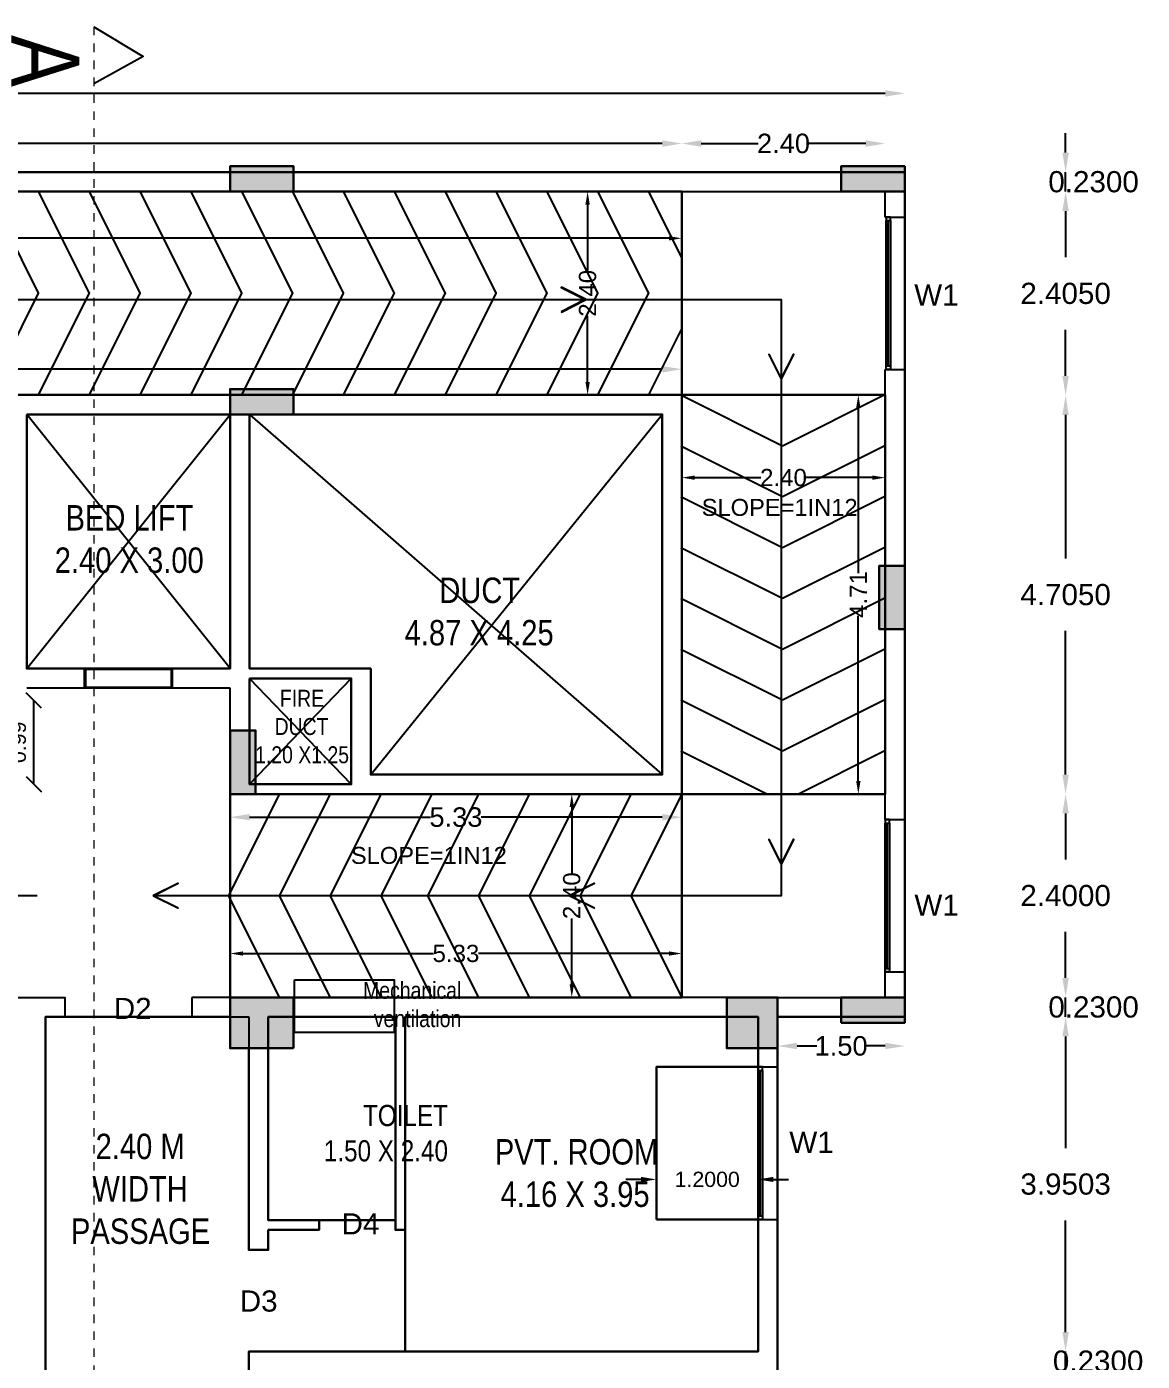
# Model space of a CAD drawing. Header units: metres. Extents: x -38 to 401, y 28 to 287.
# Drawn here: x 223.12 to 236.28, y 72.08 to 87.83 of the extents above; entities that cross this region are included whole.
import ezdxf

# ---------------------------------------------------------------- set-up
doc = ezdxf.new("R2010")
doc.units = ezdxf.units.M
doc.linetypes.add('CENTER', pattern=[2, 1.25, -0.25, 0.25, -0.25])
for name, color, linetype in [('BLK_1_DA_RAMP_1', 30, 'Continuous'), ('BLK_1_FLR_6_BLT_UP_AREA_DEDUCT', 1, 'Continuous'), ('BLK_1_FLR_6_CARPET_AREA', 10, 'Continuous'), ('UBEAM', 1, 'Continuous'), ('UHATCH', 8, 'Continuous')]:
    doc.layers.add(name, color=color, linetype=linetype)
for name, color, linetype, lineweight in [('BLK_1_FLR_6_BLT_UP_AREA', 4, 'Continuous', 30), ('BLK_1_FLR_6_LIFT_3', 4, 'Continuous', 30), ('BLK_1_FLR_6_REGULAR_ROOM_17', 4, 'Continuous', 30), ('BLK_1_FLR_6_ROOM_16_LIGHT_VENTILATION_2', 7, 'Continuous', 30), ('BLK_1_FLR_6_WC_BATH', 4, 'Continuous', 30), ('BLK_1_LVL_6_BLDG_FOOT_PRINT', 4, 'Continuous', 30), ('UCOLUMN', 6, 'Continuous', 30)]:
    doc.layers.add(name, color=color, linetype=linetype, lineweight=lineweight)
doc.styles.get("Standard").update_dxf_attribs({"font": 'arial.ttf'})
doc.dimstyles.new('ED', dxfattribs={"dimscale": 0, "dimtxt": 0.18, "dimasz": 0.18, "dimexe": 0, "dimexo": 0, "dimgap": 0.09, "dimtad": 1, "dimtoh": 1, "dimzin": 3, "dimdsep": 46, "dimtxsty": 'Standard', "dimblk": 'OBLIQUE', "dimcen": 0.09, "dimse1": 1, "dimse2": 1, "dimclrd": 251, "dimclrt": 30, "dimadec": 0, "dimazin": 0, "dimtfac": 1, "dimtmove": 0, "dimatfit": 3, "dimldrblk": 'ARCHTICK', "dimfxl": 0, "dimtolj": 1, "dimtzin": 0, "dimarcsym": 0})
doc.dimstyles.get("Standard").update_dxf_attribs({"dimtxt": 0.18, "dimasz": 0.18, "dimexe": 0.18, "dimexo": 0.0625, "dimgap": 0.09, "dimtad": 0, "dimtih": 1, "dimtoh": 1, "dimdec": 4, "dimzin": 0, "dimdsep": 46, "dimtxsty": 'Standard', "dimcen": 0.09, "dimadec": 0, "dimazin": 0, "dimtfac": 1, "dimtdec": 4, "dimtofl": 0, "dimtmove": 0, "dimatfit": 3, "dimfxl": 0, "dimtolj": 1, "dimtzin": 0, "dimarcsym": 0})
doc.dimstyles.new('STANDARD$0', dxfattribs={"dimtxt": 7, "dimasz": 3, "dimexe": 3, "dimexo": 1, "dimgap": 1.5, "dimtad": 1, "dimdec": 1, "dimzin": 1, "dimdsep": 46, "dimlunit": 4, "dimtxsty": 'Standard', "dimblk": 'OBLIQUE', "dimcen": 0.09375, "dimdle": 1, "dimclrd": 8, "dimclre": 8, "dimclrt": 7, "dimadec": 1, "dimazin": 0, "dimtfac": 1, "dimtdec": 1, "dimtix": 1, "dimtmove": 2, "dimatfit": 3, "dimldrblk": 'ARCHTICK', "dimfxl": 0, "dimfrac": 2, "dimtolj": 1, "dimtzin": 0, "dimarcsym": 0})

# ---------------------------------------------------------------- blocks, each defined once
blk = doc.blocks.new('*D153')
at = {"color": 0, "lineweight": -2}
for p, q in [((213.289, 83.784), (221.577, 83.784)), ((230.619, 83.784), (222.332, 83.784))]:
    blk.add_line(p, q, dxfattribs=at)
at = {"color": 0}
for points in [[(213.289, 83.822), (213.289, 83.745), (213.059, 83.784)], [(230.619, 83.822), (230.619, 83.745), (230.849, 83.784)]]:
    blk.add_solid(points, dxfattribs=at)
at = {"layer": 'Defpoints', "color": 0}
for p in [(230.849, 83.784), (213.059, 83.481), (230.849, 83.476)]:
    blk.add_point(p, dxfattribs=at)
at = {"color": 0, "lineweight": 25, "insert": (221.954, 83.784), "char_height": 0.23, "attachment_point": 5}
blk.add_mtext('\\A1;17.79', dxfattribs=at)
blk = doc.blocks.new('*D154')
at = {"color": 0, "lineweight": -2}
for p, q in [((225.749, 78.497), (227.885, 78.497)), ((230.619, 78.497), (228.483, 78.497))]:
    blk.add_line(p, q, dxfattribs=at)
at = {"color": 0}
for points in [[(225.749, 78.535), (225.749, 78.459), (225.519, 78.497)], [(230.619, 78.535), (230.619, 78.459), (230.849, 78.497)]]:
    blk.add_solid(points, dxfattribs=at)
at = {"layer": 'Defpoints', "color": 0}
for p in [(225.519, 78.771), (230.849, 78.771), (225.519, 78.497)]:
    blk.add_point(p, dxfattribs=at)
at = {"color": 0, "lineweight": 25, "insert": (228.184, 78.497), "char_height": 0.23, "attachment_point": 5}
blk.add_mtext('\\A1;5.33', dxfattribs=at)
blk = doc.blocks.new('600X600')
at = {"layer": 'UHATCH', "linetype": 'Continuous'}
h = blk.add_hatch(color=256, dxfattribs=at)
h.dxf.hatch_style = 1
h.paths.add_polyline_path([(600, 600), (0, 600), (0, 0), (600, 0)])
at = {"layer": 'UCOLUMN', "linetype": 'Continuous'}
blk.add_lwpolyline([(0, 0), (600, 0), (600, 600), (0, 600)], close=True, dxfattribs=at)
blk = doc.blocks.new('750 x 750')
blk.add_blockref('600X600', (0, 75))
blk = doc.blocks.new('600X750')
at = {"layer": 'UHATCH', "linetype": 'Continuous'}
h = blk.add_hatch(color=256, dxfattribs=at)
h.dxf.hatch_style = 1
h.paths.add_polyline_path([(0, 600), (-750, 600), (-750, 0), (0, 0)])
at = {"layer": 'UCOLUMN', "linetype": 'Continuous'}
blk.add_lwpolyline([(0, 0), (-750, 0), (-750, 600), (0, 600)], close=True, dxfattribs=at)
blk = doc.blocks.new('300 x 750')
at = {"layer": 'UHATCH', "linetype": 'Continuous'}
h = blk.add_hatch(color=256, dxfattribs=at)
h.dxf.hatch_style = 1
h.paths.add_polyline_path([(750, 0), (750, 300), (0, 300), (0, 0)])
at = {"layer": 'UCOLUMN', "linetype": 'Continuous'}
blk.add_lwpolyline([(0, 300), (0, 0), (750, 0), (750, 300)], close=True, dxfattribs=at)
blk = doc.blocks.new('ASDFSDFSDFDFD')
at = {"layer": 'UBEAM', "linetype": 'Continuous', "xscale": -1}
for p, rotation in [((-6460, 38330), 180), ((750, 38330), 180), ((-6460, 35700), 180), ((1200, 32865), 269.9999999996972), ((750, 28520), 180)]:
    blk.add_blockref('300 x 750', p, dxfattribs=dict(at, rotation=rotation))
at = {"layer": 'UBEAM', "linetype": 'Continuous', "rotation": 89.99999999916066}
blk.add_blockref('300 x 750', (-6160, 30920), dxfattribs=at)
at = {"layer": 'UBEAM'}
blk.add_blockref('600X750', (-5710, 27920), dxfattribs=at)
at = {"layer": 'UBEAM', "linetype": 'Continuous', "xscale": -1}
blk.add_blockref('750 x 750', (0, 27845), dxfattribs=at)
blk = doc.blocks.new('*D126')
at = {"color": 0, "lineweight": -2}
for p, q in [((213.289, 86.448), (221.577, 86.448)), ((230.619, 86.448), (222.332, 86.448))]:
    blk.add_line(p, q, dxfattribs=at)
at = {"color": 0}
for points in [[(213.289, 86.486), (213.289, 86.41), (213.059, 86.448)], [(230.619, 86.486), (230.619, 86.41), (230.849, 86.448)]]:
    blk.add_solid(points, dxfattribs=at)
at = {"layer": 'Defpoints', "color": 0}
for p in [(230.849, 86.448), (213.059, 85.881), (230.849, 85.876)]:
    blk.add_point(p, dxfattribs=at)
at = {"color": 0, "lineweight": 25, "insert": (221.954, 86.448), "char_height": 0.23, "attachment_point": 5}
blk.add_mtext('\\A1;17.79', dxfattribs=at)
blk = doc.blocks.new('*D127')
at = {"color": 0, "lineweight": -2}
for p, q in [((231.079, 86.448), (231.749, 86.448)), ((233.019, 86.448), (232.349, 86.448))]:
    blk.add_line(p, q, dxfattribs=at)
at = {"color": 0}
for points in [[(231.079, 86.486), (231.079, 86.41), (230.849, 86.448)], [(233.019, 86.486), (233.019, 86.41), (233.249, 86.448)]]:
    blk.add_solid(points, dxfattribs=at)
at = {"layer": 'Defpoints', "color": 0}
for p in [(233.249, 86.448), (230.849, 85.876), (233.249, 85.881)]:
    blk.add_point(p, dxfattribs=at)
at = {"color": 0, "lineweight": 25, "insert": (232.049, 86.448), "char_height": 0.23, "attachment_point": 5}
blk.add_mtext('\\A1;2.40', dxfattribs=at)
blk = doc.blocks.new('*D128')
at = {"color": 0, "lineweight": -2}
for p, q in [((210.659, 87.04), (221.563, 87.04)), ((233.249, 87.04), (222.345, 87.04))]:
    blk.add_line(p, q, dxfattribs=at)
at = {"color": 0}
for points in [[(210.659, 87.078), (210.659, 87.001), (210.429, 87.04)], [(233.249, 87.078), (233.249, 87.001), (233.479, 87.04)]]:
    blk.add_solid(points, dxfattribs=at)
at = {"layer": 'Defpoints', "color": 0}
for p in [(233.479, 87.04), (210.429, 86.111), (233.479, 86.111)]:
    blk.add_point(p, dxfattribs=at)
at = {"color": 0, "lineweight": 25, "insert": (221.954, 87.04), "char_height": 0.23, "attachment_point": 5}
blk.add_mtext('\\A1;23.05', dxfattribs=at)
blk = doc.blocks.new('*D130')
at = {"color": 0, "lineweight": -2}
for p, q in [((232.209, 75.797), (232.442, 75.797)), ((233.249, 75.797), (233.017, 75.797))]:
    blk.add_line(p, q, dxfattribs=at)
at = {"color": 0}
for points in [[(232.209, 75.835), (232.209, 75.759), (231.979, 75.797)], [(233.249, 75.835), (233.249, 75.759), (233.479, 75.797)]]:
    blk.add_solid(points, dxfattribs=at)
at = {"layer": 'Defpoints', "color": 0}
for p in [(231.979, 76.141), (233.479, 76.141), (233.479, 75.797)]:
    blk.add_point(p, dxfattribs=at)
at = {"color": 0, "lineweight": 25, "insert": (232.729, 75.797), "char_height": 0.23, "attachment_point": 5}
blk.add_mtext('\\A1;1.50', dxfattribs=at)
blk = doc.blocks.new('*D403')
at = {"color": 0, "lineweight": -2}
for p, q in [((235.378, 72.421), (235.378, 72.651)), ((235.378, 71.961), (235.378, 72.191)), ((235.378, 71.731), (235.378, 71.501))]:
    blk.add_line(p, q, dxfattribs=at)
at = {"color": 0}
for points in [[(235.34, 72.421), (235.416, 72.421), (235.378, 72.191)], [(235.34, 71.731), (235.416, 71.731), (235.378, 71.961)]]:
    blk.add_solid(points, dxfattribs=at)
at = {"layer": 'Defpoints', "color": 0}
for p in [(231.749, 72.191), (235.378, 72.191), (231.749, 71.961)]:
    blk.add_point(p, dxfattribs=at)
at = {"color": 0, "lineweight": 25, "insert": (235.762, 72.076), "char_height": 0.25, "attachment_point": 5}
blk.add_mtext('\\A1;0.2300', dxfattribs=at)
blk = doc.blocks.new('*D404')
at = {"color": 0, "lineweight": -2}
for p, q in [((235.378, 75.911), (235.378, 74.593)), ((235.378, 72.421), (235.378, 73.738))]:
    blk.add_line(p, q, dxfattribs=at)
at = {"color": 0}
for points in [[(235.34, 75.911), (235.416, 75.911), (235.378, 76.141)], [(235.34, 72.421), (235.416, 72.421), (235.378, 72.191)]]:
    blk.add_solid(points, dxfattribs=at)
at = {"layer": 'Defpoints', "color": 0}
for p in [(231.749, 76.141), (235.378, 76.141), (231.749, 72.191)]:
    blk.add_point(p, dxfattribs=at)
at = {"color": 0, "lineweight": 25, "insert": (235.378, 74.166), "char_height": 0.25, "attachment_point": 5}
blk.add_mtext('\\A1;3.9503', dxfattribs=at)
blk = doc.blocks.new('*D405')
at = {"color": 0, "lineweight": -2}
for p, q in [((235.378, 76.601), (235.378, 76.831)), ((235.378, 76.141), (235.378, 76.371)), ((235.378, 75.911), (235.378, 75.681))]:
    blk.add_line(p, q, dxfattribs=at)
at = {"color": 0}
for points in [[(235.34, 76.601), (235.416, 76.601), (235.378, 76.371)], [(235.34, 75.911), (235.416, 75.911), (235.378, 76.141)]]:
    blk.add_solid(points, dxfattribs=at)
at = {"layer": 'Defpoints', "color": 0}
for p in [(231.979, 76.371), (235.378, 76.371), (231.749, 76.141)]:
    blk.add_point(p, dxfattribs=at)
at = {"color": 0, "lineweight": 25, "insert": (235.708, 76.256), "char_height": 0.25, "attachment_point": 5}
blk.add_mtext('\\A1;0.2300', dxfattribs=at)
blk = doc.blocks.new('*D406')
at = {"color": 0, "lineweight": -2}
for p, q in [((235.378, 78.541), (235.378, 77.999)), ((235.378, 76.601), (235.378, 77.143))]:
    blk.add_line(p, q, dxfattribs=at)
at = {"color": 0}
for points in [[(235.34, 78.541), (235.416, 78.541), (235.378, 78.771)], [(235.34, 76.601), (235.416, 76.601), (235.378, 76.371)]]:
    blk.add_solid(points, dxfattribs=at)
at = {"layer": 'Defpoints', "color": 0}
for p in [(230.849, 78.771), (235.378, 78.771), (231.979, 76.371)]:
    blk.add_point(p, dxfattribs=at)
at = {"color": 0, "lineweight": 25, "insert": (235.378, 77.571), "char_height": 0.25, "attachment_point": 5}
blk.add_mtext('\\A1;2.4000', dxfattribs=at)
blk = doc.blocks.new('*D331')
at = {"color": 0, "lineweight": -2}
for p, q in [((235.378, 83.246), (235.378, 81.551)), ((235.378, 79.001), (235.378, 80.696))]:
    blk.add_line(p, q, dxfattribs=at)
at = {"color": 0}
for points in [[(235.34, 83.246), (235.416, 83.246), (235.378, 83.476)], [(235.34, 79.001), (235.416, 79.001), (235.378, 78.771)]]:
    blk.add_solid(points, dxfattribs=at)
at = {"layer": 'Defpoints', "color": 0}
for p in [(230.849, 83.476), (235.378, 83.476), (230.849, 78.771)]:
    blk.add_point(p, dxfattribs=at)
at = {"color": 0, "lineweight": 25, "insert": (235.378, 81.123), "char_height": 0.25, "attachment_point": 5}
blk.add_mtext('\\A1;4.7050', dxfattribs=at)
blk = doc.blocks.new('*D714')
at = {"color": 0, "lineweight": -2}
for p, q in [((235.378, 85.651), (235.378, 85.106)), ((235.378, 83.706), (235.378, 84.251))]:
    blk.add_line(p, q, dxfattribs=at)
at = {"color": 0}
for points in [[(235.34, 85.651), (235.416, 85.651), (235.378, 85.881)], [(235.34, 83.706), (235.416, 83.706), (235.378, 83.476)]]:
    blk.add_solid(points, dxfattribs=at)
at = {"layer": 'Defpoints', "color": 0}
for p in [(233.249, 85.881), (235.378, 85.881), (230.849, 83.476)]:
    blk.add_point(p, dxfattribs=at)
at = {"color": 0, "lineweight": 25, "insert": (235.378, 84.678), "char_height": 0.25, "attachment_point": 5}
blk.add_mtext('\\A1;2.4050', dxfattribs=at)
blk = doc.blocks.new('*D41')
at = {"color": 0, "lineweight": -2}
for p, q in [((235.378, 86.341), (235.378, 86.571)), ((235.378, 85.881), (235.378, 86.111)), ((235.378, 85.651), (235.378, 85.421))]:
    blk.add_line(p, q, dxfattribs=at)
at = {"color": 0}
for points in [[(235.34, 86.341), (235.416, 86.341), (235.378, 86.111)], [(235.34, 85.651), (235.416, 85.651), (235.378, 85.881)]]:
    blk.add_solid(points, dxfattribs=at)
at = {"layer": 'Defpoints', "color": 0}
for p in [(233.479, 86.111), (235.378, 86.111), (233.249, 85.881)]:
    blk.add_point(p, dxfattribs=at)
at = {"color": 0, "lineweight": 25, "insert": (235.708, 85.996), "char_height": 0.25, "attachment_point": 5}
blk.add_mtext('\\A1;0.2300', dxfattribs=at)
blk = doc.blocks.new('*D798')
at = {"layer": 'BLK_1_DA_RAMP_1', "color": 0, "lineweight": -2}
for p, q in [((213.059, 85.419), (213.059, 85.33)), ((230.849, 85.419), (230.849, 85.33)), ((213.212, 85.33), (221.618, 85.33)), ((230.697, 85.33), (222.29, 85.33))]:
    blk.add_line(p, q, dxfattribs=at)
at = {"layer": 'BLK_1_DA_RAMP_1', "color": 0}
for points in [[(213.212, 85.355), (213.212, 85.304), (213.059, 85.33)], [(230.697, 85.355), (230.697, 85.304), (230.849, 85.33)]]:
    blk.add_solid(points, dxfattribs=at)
at = {"layer": 'Defpoints', "color": 0}
for p in [(213.059, 85.881), (230.849, 85.881), (230.849, 85.33)]:
    blk.add_point(p, dxfattribs=at)
at = {"layer": 'BLK_1_DA_RAMP_1', "color": 0, "lineweight": 30, "insert": (221.954, 85.33), "char_height": 0.2032, "attachment_point": 5}
blk.add_mtext('\\A1;17.79', dxfattribs=at)
blk = doc.blocks.new('*D800')
at = {"layer": 'BLK_1_DA_RAMP_1', "color": 0, "lineweight": -2}
for p, q in [((233.022, 83.481), (232.932, 83.481)), ((232.932, 83.328), (232.932, 81.377)), ((232.932, 78.923), (232.932, 80.875)), ((233.022, 78.771), (232.932, 78.771))]:
    blk.add_line(p, q, dxfattribs=at)
at = {"layer": 'BLK_1_DA_RAMP_1', "color": 0}
for points in [[(232.907, 83.328), (232.958, 83.328), (232.932, 83.481)], [(232.907, 78.923), (232.958, 78.923), (232.932, 78.771)]]:
    blk.add_solid(points, dxfattribs=at)
at = {"layer": 'Defpoints', "color": 0}
for p in [(232.932, 83.481), (233.249, 83.481), (233.249, 78.771)]:
    blk.add_point(p, dxfattribs=at)
at = {"layer": 'BLK_1_DA_RAMP_1', "color": 0, "lineweight": 30, "insert": (232.932, 81.126), "char_height": 0.2032, "attachment_point": 5, "rotation": 90}
blk.add_mtext('\\A1;4.71', dxfattribs=at)
blk = doc.blocks.new('*D801')
at = {"layer": 'BLK_1_DA_RAMP_1', "color": 0, "lineweight": -2}
for p, q in [((225.519, 76.799), (225.519, 76.888)), ((225.672, 76.888), (227.918, 76.888)), ((230.697, 76.888), (228.45, 76.888)), ((230.849, 76.799), (230.849, 76.888))]:
    blk.add_line(p, q, dxfattribs=at)
at = {"layer": 'BLK_1_DA_RAMP_1', "color": 0}
for points in [[(225.672, 76.914), (225.672, 76.863), (225.519, 76.888)], [(230.697, 76.914), (230.697, 76.863), (230.849, 76.888)]]:
    blk.add_solid(points, dxfattribs=at)
at = {"layer": 'Defpoints', "color": 0}
for p in [(230.849, 76.888), (225.519, 76.371), (230.849, 76.371)]:
    blk.add_point(p, dxfattribs=at)
at = {"layer": 'BLK_1_DA_RAMP_1', "color": 0, "lineweight": 30, "insert": (228.184, 76.888), "char_height": 0.2032, "attachment_point": 5}
blk.add_mtext('\\A1;5.33', dxfattribs=at)
blk = doc.blocks.new('*D803')
at = {"layer": 'BLK_1_DA_RAMP_1', "color": 0, "lineweight": -2}
for p, q in [((229.827, 85.881), (229.738, 85.881)), ((229.738, 85.728), (229.738, 84.948)), ((229.738, 83.633), (229.738, 84.413)), ((229.827, 83.481), (229.738, 83.481))]:
    blk.add_line(p, q, dxfattribs=at)
at = {"layer": 'BLK_1_DA_RAMP_1', "color": 0}
for points in [[(229.712, 85.728), (229.763, 85.728), (229.738, 85.881)], [(229.712, 83.633), (229.763, 83.633), (229.738, 83.481)]]:
    blk.add_solid(points, dxfattribs=at)
at = {"layer": 'Defpoints', "color": 0}
for p in [(229.738, 85.881), (230.849, 85.881), (230.849, 83.481)]:
    blk.add_point(p, dxfattribs=at)
at = {"layer": 'BLK_1_DA_RAMP_1', "color": 0, "lineweight": 30, "insert": (229.738, 84.681), "char_height": 0.2032, "attachment_point": 5, "rotation": 90}
blk.add_mtext('\\A1;2.40', dxfattribs=at)
blk = doc.blocks.new('*D804')
at = {"layer": 'BLK_1_DA_RAMP_1', "color": 0, "lineweight": -2}
for p, q in [((230.849, 82.594), (230.849, 82.505)), ((233.249, 82.594), (233.249, 82.505)), ((231.002, 82.505), (231.781, 82.505)), ((233.097, 82.505), (232.317, 82.505))]:
    blk.add_line(p, q, dxfattribs=at)
at = {"layer": 'BLK_1_DA_RAMP_1', "color": 0}
for points in [[(231.002, 82.53), (231.002, 82.479), (230.849, 82.505)], [(233.097, 82.53), (233.097, 82.479), (233.249, 82.505)]]:
    blk.add_solid(points, dxfattribs=at)
at = {"layer": 'Defpoints', "color": 0}
for p in [(230.849, 83.481), (233.249, 83.481), (233.249, 82.505)]:
    blk.add_point(p, dxfattribs=at)
at = {"layer": 'BLK_1_DA_RAMP_1', "color": 0, "lineweight": 30, "insert": (232.049, 82.505), "char_height": 0.2032, "attachment_point": 5}
blk.add_mtext('\\A1;2.40', dxfattribs=at)
blk = doc.blocks.new('*D805')
at = {"layer": 'BLK_1_DA_RAMP_1', "color": 0, "lineweight": -2}
for p, q in [((229.641, 78.771), (229.551, 78.771)), ((229.551, 78.618), (229.551, 77.838)), ((229.551, 76.523), (229.551, 77.303)), ((229.641, 76.371), (229.551, 76.371))]:
    blk.add_line(p, q, dxfattribs=at)
at = {"layer": 'BLK_1_DA_RAMP_1', "color": 0}
for points in [[(229.526, 78.618), (229.577, 78.618), (229.551, 78.771)], [(229.526, 76.523), (229.577, 76.523), (229.551, 76.371)]]:
    blk.add_solid(points, dxfattribs=at)
at = {"layer": 'Defpoints', "color": 0}
for p in [(230.849, 78.771), (229.551, 76.371), (230.849, 76.371)]:
    blk.add_point(p, dxfattribs=at)
at = {"layer": 'BLK_1_DA_RAMP_1', "color": 0, "lineweight": 30, "insert": (229.551, 77.571), "char_height": 0.2032, "attachment_point": 5, "rotation": 90}
blk.add_mtext('\\A1;2.40', dxfattribs=at)
blk = doc.blocks.new('*D1058')
at = {"layer": 'BLK_1_FLR_6_ROOM_16_LIGHT_VENTILATION_2', "color": 0, "lineweight": -2}
for p, q in [((230.549, 73.812), (230.549, 74.402)), ((231.749, 73.812), (231.749, 74.402)), ((230.369, 74.222), (230.189, 74.222)), ((231.929, 74.222), (232.109, 74.222))]:
    blk.add_line(p, q, dxfattribs=at)
at = {"layer": 'BLK_1_FLR_6_ROOM_16_LIGHT_VENTILATION_2', "color": 0}
for points in [[(230.369, 74.252), (230.369, 74.192), (230.549, 74.222)], [(231.929, 74.252), (231.929, 74.192), (231.749, 74.222)]]:
    blk.add_solid(points, dxfattribs=at)
at = {"layer": 'Defpoints', "color": 0}
for p in [(231.749, 74.222), (230.549, 73.75), (231.749, 73.75)]:
    blk.add_point(p, dxfattribs=at)
at = {"layer": 'BLK_1_FLR_6_ROOM_16_LIGHT_VENTILATION_2', "color": 0, "lineweight": 30, "insert": (231.149, 74.222), "char_height": 0.18, "attachment_point": 5}
blk.add_mtext('\\A1;1.2000', dxfattribs=at)
blk = doc.blocks.new('_Oblique')
at = {"color": 0, "linetype": 'ByBlock', "lineweight": -2}
blk.add_line((-0.5, -0.5), (0.5, 0.5), dxfattribs=at)
blk = doc.blocks.new('*D1250')
at = {"color": 251, "lineweight": -2}
blk.add_line((223.202, 78.886), (223.202, 79.876), dxfattribs=at)
at = {"layer": 'Defpoints', "color": 0}
for p in [(223.119, 79.876), (223.202, 79.876), (223.119, 78.886)]:
    blk.add_point(p, dxfattribs=at)
at = {"color": 251, "lineweight": -2, "xscale": 0.18, "yscale": 0.18, "zscale": 0.18}
for p, rotation in [((223.202, 79.876), 90), ((223.202, 78.886), 270)]:
    blk.add_blockref('_Oblique', p, dxfattribs=dict(at, rotation=rotation))
at = {"color": 30, "insert": (223.021, 79.381), "char_height": 0.18, "attachment_point": 5, "rotation": 90}
blk.add_mtext('\\A1;0.99', dxfattribs=at)
blk = doc.blocks.new('_ArchTick')
at = {"color": 0, "linetype": 'ByBlock', "const_width": 0.15}
blk.add_lwpolyline([(-0.5, -0.5), (0.5, 0.5)], dxfattribs=at)

msp = doc.modelspace()

# ---------------------------------------------------------------- linework, layer by layer
at = {"linetype": 'CENTER', "lineweight": 20, "ltscale": 0.05}
msp.add_line((223.90985, 87.82706), (223.90985, 30.61232), dxfattribs=at)
at = {"color": 7, "lineweight": 25}
for p, q in [((233.47905, 86.11091), (210.42905, 86.11091)), ((233.47905, 85.58091), (233.47905, 86.11091)), ((210.65905, 85.88091), (233.24905, 85.88091)), ((230.84905, 83.47591), (230.84905, 85.87591)), ((233.24905, 85.58091), (233.24905, 85.88091)), ((233.24905, 85.58091), (233.47905, 85.58091)), ((233.25906, 83.79696), (233.25905, 85.53832)), ((233.27962, 83.8235), (233.27961, 85.53832)), ((233.28813, 83.8235), (233.28812, 85.53832)), ((233.31016, 85.53832), (233.31017, 83.79696)), ((233.47905, 83.78091), (233.47905, 85.58091)), ((233.24905, 78.47091), (233.24905, 83.78091)), ((233.24905, 83.78091), (233.47905, 83.78091)), ((233.47905, 78.47091), (233.47905, 83.78091)), ((213.05905, 83.48091), (230.84905, 83.48091)), ((228.97906, 83.48091), (225.51906, 83.48091)), ((230.83905, 83.48091), (233.24906, 83.48092)), ((230.84905, 78.77091), (230.84905, 83.48091)), ((225.51909, 80.25091), (223.11909, 83.25091)), ((223.11909, 80.25091), (223.11909, 83.25091)), ((225.51909, 83.25091), (223.11909, 83.25091)), ((223.11909, 80.25091), (225.51909, 83.25091)), ((225.51909, 80.25091), (225.51909, 83.25091)), ((225.74909, 83.25091), (230.61906, 83.25091)), ((225.74909, 80.25091), (225.74909, 83.25091)), ((225.74909, 83.25091), (230.61906, 79.00091)), ((227.17908, 79.00091), (230.61906, 83.25091)), ((230.61906, 79.00091), (230.61906, 83.25091)), ((225.51908, 80.25091), (225.51908, 80.62091)), ((225.51909, 80.25091), (223.11909, 80.25091)), ((225.74908, 80.25091), (227.17908, 80.25091)), ((227.17908, 79.00091), (227.17908, 80.25091)), ((225.51908, 80.02091), (223.11909, 80.02092)), ((225.51908, 80.02091), (223.11909, 80.02091)), ((225.51908, 78.77091), (225.51908, 80.02091)), ((225.74908, 80.13591), (226.94908, 80.13591)), ((225.74908, 78.88591), (225.74908, 80.13591)), ((226.94908, 78.88591), (225.74908, 80.13591)), ((226.94908, 80.13591), (225.74908, 78.88591)), ((225.74909, 80.02091), (225.74908, 80.02091)), ((225.74909, 80.02091), (225.74908, 80.02091)), ((226.94908, 78.88591), (226.94908, 80.13591)), ((230.61906, 79.00091), (227.17908, 79.00091)), ((230.84905, 78.77091), (225.51905, 78.77091)), ((225.51905, 78.77091), (225.51905, 76.37091)), ((226.94908, 78.88591), (225.74908, 78.88591)), ((230.84905, 78.77091), (233.24905, 78.77092)), ((230.84905, 78.77091), (230.84905, 76.37091)), ((233.24905, 78.47091), (233.47905, 78.47091)), ((233.47905, 76.67091), (233.47905, 78.47091)), ((233.24906, 76.68696), (233.24905, 78.42832)), ((233.26962, 76.7135), (233.26961, 78.42832)), ((233.27813, 76.7135), (233.27812, 78.42832)), ((233.30016, 78.42832), (233.30017, 76.68696)), ((223.24161, 77.57091), (222.07562, 77.57091)), ((233.24905, 76.37091), (233.24905, 76.67091)), ((233.24905, 76.67091), (233.47905, 76.67091)), ((233.24905, 76.37091), (233.24905, 76.67091)), ((233.24905, 76.67091), (233.47905, 76.67091)), ((233.47905, 76.14091), (233.47905, 76.67091)), ((233.47905, 76.14091), (233.47905, 76.67091)), ((233.47905, 76.14091), (233.47905, 76.67091)), ((233.47905, 76.14091), (233.47905, 76.67091)), ((231.97906, 76.37091), (225.06906, 76.37091)), ((225.06906, 76.37091), (225.06906, 76.14091)), ((231.97906, 75.54991), (231.97906, 76.37091)), ((231.97906, 76.37091), (233.24905, 76.37091)), ((225.06906, 76.14091), (225.73906, 76.14091)), ((225.73906, 76.14091), (225.73906, 73.39057)), ((225.96906, 73.74091), (225.96906, 76.14091)), ((225.96906, 76.14091), (227.46906, 76.14091)), ((227.46906, 76.14091), (227.46906, 73.62591)), ((227.58406, 73.62591), (227.58406, 76.14091)), ((227.58406, 76.14091), (231.74906, 76.14091)), ((231.74906, 76.14091), (231.74906, 75.54991)), ((233.47905, 76.14091), (231.97906, 76.14091)), ((231.74906, 75.54991), (231.97906, 75.54991)), ((231.74907, 73.76596), (231.74906, 75.50732)), ((231.76963, 73.7925), (231.76962, 75.50732)), ((231.77815, 73.7925), (231.77814, 75.50732)), ((231.80017, 75.50732), (231.80018, 73.76596)), ((231.97906, 73.74991), (231.97906, 75.54991)), ((226.56907, 73.74091), (225.96906, 73.74091)), ((226.56906, 73.62591), (226.56907, 73.74091)), ((231.74906, 73.74991), (231.74906, 72.19057)), ((231.74906, 73.74991), (231.97906, 73.74991)), ((231.97906, 71.6409), (231.97906, 73.74991)), ((225.96906, 73.39057), (225.96906, 73.62591)), ((225.96906, 73.62591), (226.56906, 73.62591)), ((227.46906, 73.62591), (227.58406, 73.62591)), ((225.73906, 73.39057), (225.96906, 73.39057)), ((231.74906, 72.19057), (225.73906, 72.19057)), ((225.73906, 72.19057), (225.73906, 71.96057))]:
    msp.add_line(p, q, dxfattribs=at)
for points in [[(223.90985, 87.82706), (224.49273, 87.4772), (223.90985, 87.15108)], [(222.65905, 83.48091), (223.25905, 84.68091), (222.65905, 85.88091)], [(223.25904, 83.48091), (223.85904, 84.68091), (223.25904, 85.88091)], [(223.85904, 83.48091), (224.45904, 84.68091), (223.85904, 85.88091)], [(224.45904, 83.48091), (225.05904, 84.68091), (224.45904, 85.88091)], [(225.05904, 83.48091), (225.65904, 84.68091), (225.05904, 85.88091)], [(225.65904, 83.48091), (226.25904, 84.68091), (225.65904, 85.88091)], [(226.25904, 83.48091), (226.85904, 84.68091), (226.25904, 85.88091)], [(226.85904, 83.48091), (227.45904, 84.68091), (226.85904, 85.88091)], [(227.45904, 83.48091), (228.05904, 84.68091), (227.45904, 85.88091)], [(228.05903, 83.48091), (228.65903, 84.68091), (228.05903, 85.88091)], [(228.65903, 83.48091), (229.25903, 84.68091), (228.65903, 85.88091)], [(229.25903, 83.48091), (229.85903, 84.68091), (229.25903, 85.88091)], [(229.85903, 83.48091), (230.45903, 84.68091), (229.85903, 85.88091)], [(230.84905, 85.10087), (230.45903, 85.88091)], [(222.21906, 77.57091), (211.86068, 77.57091), (211.86068, 84.60609), (232.02345, 84.60609), (232.02345, 77.57091), (224.61906, 77.57091)], [(230.45903, 83.48091), (230.84905, 84.26094)], [(230.83905, 83.48091), (232.03905, 82.88091), (233.23905, 83.48091)], [(230.83905, 82.88091), (232.03905, 82.28091), (233.23905, 82.88091)], [(230.83905, 82.28091), (232.03905, 81.68091), (233.23905, 82.28091)], [(230.83905, 81.68091), (232.03905, 81.08091), (233.23905, 81.68091)], [(230.83905, 81.08091), (232.03905, 80.48091), (233.23905, 81.08091)], [(230.83905, 80.48091), (232.03905, 79.88091), (233.23905, 80.48091)], [(230.83905, 79.88091), (232.03905, 79.28091), (233.23905, 79.88091)], [(230.83905, 79.28091), (231.85904, 78.77091)], [(232.21907, 78.77091), (233.23905, 79.28091)], [(226.09906, 78.77091), (225.49906, 77.57091), (226.09906, 76.37091)], [(226.69906, 78.77091), (226.09906, 77.57091), (226.69906, 76.37091)], [(227.29906, 78.77091), (226.69906, 77.57091), (227.29906, 76.37091)], [(227.89906, 78.77091), (227.29906, 77.57091), (227.89906, 76.37091)], [(227.89906, 78.77091), (227.29906, 77.57091), (227.89906, 76.37091)], [(228.44906, 78.77091), (227.84906, 77.57091), (228.44906, 76.37091)], [(229.04906, 78.77091), (228.44906, 77.57091), (229.04906, 76.37091)], [(229.04906, 78.77091), (228.44906, 77.57091), (229.04906, 76.37091)], [(229.64906, 78.77091), (229.04906, 77.57091), (229.64906, 76.37091)], [(229.64906, 78.77091), (229.04906, 77.57091), (229.64906, 76.37091)], [(230.24906, 78.77091), (229.64906, 77.57091), (230.24906, 76.37091)], [(230.24906, 78.77091), (229.64906, 77.57091), (230.24906, 76.37091)], [(230.84906, 78.77091), (230.24906, 77.57091), (230.84906, 76.37091)], [(230.84906, 78.77091), (230.24906, 77.57091), (230.84906, 76.37091)], [(219.06906, 73.85591), (219.06906, 76.37091), (223.56906, 76.37091), (223.56906, 76.14091), (223.33906, 76.14091), (223.33906, 65.53841), (223.10906, 65.53841), (223.10906, 69.91091), (221.31906, 69.91091), (221.31906, 68.11091), (222.20906, 68.11091), (222.20906, 67.99591), (219.29906, 67.99591), (219.29906, 61.88091), (223.10906, 61.88091), (223.10906, 64.33841), (223.33906, 64.33841), (223.33906, 51.06091)]]:
    msp.add_lwpolyline(points, dxfattribs=at)
for points in [[(233.25905, 85.53832), (233.31016, 85.53832), (233.31016, 85.58091), (233.25905, 85.58091)], [(229.42404, 84.46371), (229.42819, 84.45917), (229.71333, 84.60154), (229.70919, 84.60609), (229.71333, 84.61063), (229.42819, 84.753), (229.42404, 84.74846), (229.70919, 84.60609)], [(231.88107, 83.96244), (231.87653, 83.9583), (232.0189, 83.67315), (232.02345, 83.6773), (232.02799, 83.67315), (232.17036, 83.9583), (232.16582, 83.96244), (232.02345, 83.6773)], [(233.25906, 83.8235), (233.31017, 83.8235), (233.31017, 83.78091), (233.25906, 83.78091)], [(224.83615, 80.25091), (224.83615, 80.02091), (223.80202, 80.02091), (223.80202, 80.25091)], [(223.81202, 80.24091), (223.81202, 80.03091), (224.82615, 80.03091), (224.82615, 80.24091)], [(233.24905, 78.42832), (233.30016, 78.42832), (233.30016, 78.47091), (233.24905, 78.47091)], [(231.88107, 78.2364), (231.87653, 78.23225), (232.0189, 77.94711), (232.02345, 77.95125), (232.02799, 77.94711), (232.17036, 78.23225), (232.16582, 78.2364), (232.02345, 77.95125)], [(224.90623, 77.42853), (224.90209, 77.42399), (224.61695, 77.56637), (224.62109, 77.57091), (224.61695, 77.57545), (224.90209, 77.71782), (224.90623, 77.71328), (224.62109, 77.57091)], [(229.81891, 77.42853), (229.81476, 77.42399), (229.52962, 77.56637), (229.53376, 77.57091), (229.52962, 77.57545), (229.81476, 77.71782), (229.81891, 77.71328), (229.53376, 77.57091)], [(233.24906, 76.7135), (233.30017, 76.7135), (233.30017, 76.67091), (233.24906, 76.67091)], [(233.24906, 76.7135), (233.30017, 76.7135), (233.30017, 76.67091), (233.24906, 76.67091)], [(226.27736, 76.57644), (227.4568, 76.57644), (227.4568, 75.95502), (226.27736, 75.95502)], [(231.74906, 75.50732), (231.80017, 75.50732), (231.80017, 75.54991), (231.74906, 75.54991)], [(231.74907, 73.7925), (231.80018, 73.7925), (231.80018, 73.74991), (231.74907, 73.74991)]]:
    msp.add_lwpolyline(points, close=True, dxfattribs=at)
at = {"layer": 'BLK_1_DA_RAMP_1', "color": 1, "lineweight": 30}
for points in [[(213.05905, 85.88091), (230.84905, 85.88091), (230.84905, 83.48091), (213.05905, 83.48091)], [(230.84905, 83.48092), (233.24905, 83.48092), (233.24905, 78.77092), (230.84905, 78.77092)], [(225.51905, 78.77091), (230.84905, 78.77091), (230.84905, 76.37091), (225.51905, 76.37091)]]:
    msp.add_lwpolyline(points, close=True, dxfattribs=at)
at = {"layer": 'BLK_1_FLR_6_BLT_UP_AREA', "color": 12, "lineweight": 30}
msp.add_lwpolyline([(210.42905, 32.76079), (210.42905, 86.11091), (233.47905, 86.11091), (233.47905, 76.14091), (231.97905, 76.14091), (231.97905, 32.76079)], close=True, dxfattribs=at)
at = {"layer": 'BLK_1_FLR_6_BLT_UP_AREA_DEDUCT', "color": 12, "lineweight": 30}
for points in [[(227.17906, 80.25091), (227.17906, 79.00091), (230.61905, 79.00091), (230.61905, 83.25091), (225.74907, 83.25091), (225.74907, 80.25091)], [(225.74906, 80.13591), (226.94906, 80.13591), (226.94906, 78.88591), (225.74906, 78.88591)]]:
    msp.add_lwpolyline(points, close=True, dxfattribs=at)
at = {"layer": 'BLK_1_FLR_6_CARPET_AREA', "color": 15, "linetype": 'Continuous', "lineweight": 30}
msp.add_lwpolyline([(223.33906, 65.53841), (223.33906, 76.14091), (225.51906, 76.14091), (225.51906, 75.77091), (225.73906, 75.77091), (225.73906, 73.39057), (225.96906, 73.39057), (225.96906, 73.62591), (226.56906, 73.62586), (226.56906, 73.74091), (225.96906, 73.74091), (225.96906, 76.14091), (227.46906, 76.14091), (227.46906, 73.62591), (227.58406, 73.62591), (227.58406, 76.14091), (231.74906, 76.14091), (231.74906, 72.19057), (225.73906, 72.19057), (225.73906, 71.96057)], dxfattribs=at)
at = {"layer": 'BLK_1_FLR_6_LIFT_3', "color": 30, "lineweight": 30}
msp.add_lwpolyline([(223.11907, 83.25091), (225.51907, 83.25091), (225.51907, 80.25091), (223.11907, 80.25091)], close=True, dxfattribs=at)
at = {"layer": 'BLK_1_FLR_6_REGULAR_ROOM_17', "color": 2, "lineweight": 30}
msp.add_lwpolyline([(231.74906, 72.19057), (227.58406, 72.19057), (227.58406, 76.14091), (231.74906, 76.14091)], close=True, dxfattribs=at)
at = {"layer": 'BLK_1_FLR_6_ROOM_16_LIGHT_VENTILATION_2', "color": 2, "lineweight": 30}
msp.add_lwpolyline([(230.54905, 73.74991), (230.54905, 75.54991), (231.74905, 75.54991), (231.74905, 73.74991)], close=True, dxfattribs=at)
at = {"layer": 'BLK_1_FLR_6_WC_BATH', "color": 3, "linetype": 'Continuous', "lineweight": 30}
msp.add_lwpolyline([(225.96906, 73.74091), (227.46906, 73.74091), (227.46906, 76.14091), (225.96906, 76.14091)], close=True, dxfattribs=at)
at = {"layer": 'BLK_1_LVL_6_BLDG_FOOT_PRINT', "color": 1}
msp.add_lwpolyline([(210.42904, 32.76091), (210.42904, 86.10527), (233.47904, 86.11091), (233.47904, 76.14091), (231.97904, 76.14091), (231.97904, 32.76091)], close=True, dxfattribs=at)

# ---------------------------------------------------------------- block references
at = {"color": 7, "lineweight": 25, "xscale": 0.001, "yscale": 0.001, "zscale": 0.001}
msp.add_blockref('ASDFSDFSDFDFD', (231.97906, 47.85091), dxfattribs=at)
msp.add_blockref('ASDFSDFSDFDFD', (231.97906, 47.85091), dxfattribs=at)

# ---------------------------------------------------------------- texts
at = {"color": 7, "lineweight": 25, "insert": (223.73855, 88.28146), "char_height": 0.8, "width": 1.7202398, "attachment_point": 1, "rotation": 270}
msp.add_mtext('{\\fArial Narrow|b0|i0|c0|p34;\\W2.17167; \\W1;A}', dxfattribs=at)
at = {"color": 7, "lineweight": 25, "char_height": 0.25, "attachment_point": 1}
for s, insert in [('W1', (233.5921, 84.78584)), ('W1', (233.5941, 77.58384)), ('D2', (224.1471, 76.36525)), ('W1', (232.1181, 74.78484)), ('D4', (226.83485, 73.82297)), ('D3', (225.6331, 72.91225))]:
    msp.add_mtext_dynamic_manual_height_columns(s, width=331.5310086, gutter_width=1000, heights=[0], dxfattribs=dict(at, insert=insert))
at = {"color": 7, "lineweight": 25}
for s, insert, char_height, width, attachment_point in [('{\\fArial Narrow|b0|i0|c0|p34;\\W1.91248; \\W1;BED LIFT\\P{\\W0.579502; }2.40 X 3.00}', (223.39474, 82.18079), 0.3, 1.8424125, 1), ('{\\fArial Narrow|b0|i0|c0|p34;\\P{\\W4.816119; }DUCT\\P{\\W0.535605; }4.87 X 4.25}', (227.52765, 81.82505), 0.3, 1.8424125, 1), ('{\\fArial Narrow|b0|i0|c0|p34;\\W8.83715;  \\W1;FIRE\\P\\W8.34946;  \\W1;DUCT\\P\\W6.54539;  \\W1;1.20 X1.25}', (224.98035, 80.00093), 0.2, 2.7423995, 1), ('{\\fArial Narrow|b0|i0|c0|p34;Mechanical\\Pventilation}', (228.2474, 76.01729), 0.2, 2.774038, 9), ('{\\fArial Narrow|b0|i0|c0|p34;TOILET\\P1.50 X 2.40}', (228.0901, 74.43125), 0.25, 2.774038, 9), ('{\\fArial Narrow|b0|i0|c0|p34;\\W5.2504;  \\W1;2.40 M\\P\\W5.04858;  \\W1;WIDTH\\P{\\W7.453694; }PASSAGE}', (222.92913, 74.76157), 0.3, 3.0224593, 1), ('{\\fArial Narrow|b0|i0|c0|p34;\\W5.99545; \\W1;PVT. ROOM\\P{\\W6.709583; }4.16 X 3.95}', (228.06981, 74.69806), 0.3, 3.0224593, 1)]:
    msp.add_mtext(s, dxfattribs=dict(at, insert=insert, char_height=char_height, width=width, attachment_point=attachment_point))
at = {"layer": 'BLK_1_DA_RAMP_1', "color": 1, "lineweight": 30, "char_height": 0.2, "width": 1.8904692, "attachment_point": 2}
for insert in [(232.00378, 82.25369), (227.86442, 78.14636)]:
    msp.add_mtext('SLOPE=1IN12', dxfattribs=dict(at, insert=insert))

# ---------------------------------------------------------------- dimensions: what is measured, and where the dimension line sits
at = {"color": 7, "lineweight": 25}
for base, p1, p2, text, picture, middle in [((233.47906, 87.03965), (210.42906, 86.11091), (233.47906, 86.11091), '23.05', '*D128', (221.95406, 87.03965)), ((230.84906, 86.44791), (213.05906, 85.88091), (230.84906, 85.87591), '17.79', '*D126', (221.95406, 86.44791)), ((233.24906, 86.44791), (230.84906, 85.87591), (233.24906, 85.88091), '2.40', '*D127', (232.04906, 86.44791)), ((230.84905, 83.78359), (213.05905, 83.48091), (230.84905, 83.47591), '17.79', '*D153', (221.95405, 83.78359)), ((225.51905, 78.49701), (230.84905, 78.77088), (225.51905, 78.77091), '5.33', '*D154', (228.18405, 78.49701)), ((233.47906, 75.79703), (231.97906, 76.14091), (233.47906, 76.14091), '1.50', '*D130', (232.72906, 75.79703))]:
    dim = msp.add_linear_dim(base=base, p1=p1, p2=p2, text=text, dimstyle='Standard', override={"dimscale": 1, "dimtxt": 0.23, "dimasz": 0.23, "dimgap": 0, "dimse1": 1, "dimse2": 1, "dimtmove": 1}, dxfattribs=at)
    dim.commit()
    dim.dimension.update_dxf_attribs({"geometry": picture, "text_midpoint": middle})
at = {"lineweight": 25}
for base, p1, p2, picture, middle in [((235.37791, 86.11091), (233.24906, 85.88091), (233.47906, 86.11091), '*D41', (235.70815, 85.99591)), ((235.37791, 76.37091), (231.74906, 76.14091), (231.97906, 76.37091), '*D405', (235.70815, 76.25591)), ((235.37791, 72.19057), (231.74906, 71.96057), (231.74906, 72.19057), '*D403', (235.76244, 72.07557))]:
    dim = msp.add_linear_dim(base=base, p1=p1, p2=p2, angle=90, dimstyle='Standard', override={"dimscale": 1, "dimtxt": 0.25, "dimasz": 0.23, "dimgap": 0.3, "dimpost": '\\X', "dimse1": 1, "dimse2": 1, "dimtmove": 1, "dimfxl": 25.4}, dxfattribs=at)
    dim.commit()
    dim.dimension.update_dxf_attribs({"geometry": picture, "text_midpoint": middle, "dimtype": 128})
for base, p1, p2, picture, middle in [((235.37791, 85.88091), (230.84905, 83.47591), (233.24906, 85.88091), '*D714', (235.37791, 84.67841)), ((235.37791, 83.47591), (230.84905, 78.77088), (230.84905, 83.47591), '*D331', (235.37791, 81.12339)), ((235.37791, 78.77088), (231.97906, 76.37091), (230.84905, 78.77088), '*D406', (235.37791, 77.57089)), ((235.37791, 76.14091), (231.74906, 72.19057), (231.74906, 76.14091), '*D404', (235.37791, 74.16574))]:
    dim = msp.add_linear_dim(base=base, p1=p1, p2=p2, angle=90, dimstyle='Standard', override={"dimscale": 1, "dimtxt": 0.25, "dimasz": 0.23, "dimgap": 0.3, "dimpost": '\\X', "dimse1": 1, "dimse2": 1, "dimtmove": 1, "dimfxl": 25.4}, dxfattribs=at)
    dim.commit()
    dim.dimension.update_dxf_attribs({"geometry": picture, "text_midpoint": middle})
at = {"color": 1}
dim = msp.add_linear_dim(base=(223.20248, 79.87625), p1=(223.11907, 78.88591), p2=(223.11907, 79.87625), angle=90, dimstyle='ED', override={"dimscale": 1, "dimpost": '\\X'}, dxfattribs=at)
dim.commit()
dim.dimension.update_dxf_attribs({"geometry": '*D1250', "text_midpoint": (223.02057, 79.38108)})
at = {"layer": 'BLK_1_DA_RAMP_1', "color": 1, "lineweight": 30}
for base, p1, p2, picture, middle in [((230.84905, 85.32991), (213.05905, 85.88091), (230.84905, 85.88091), '*D798', (221.95405, 85.32991)), ((230.84905, 76.88831), (225.51905, 76.37091), (230.84905, 76.37091), '*D801', (228.18405, 76.88831))]:
    dim = msp.add_linear_dim(base=base, p1=p1, p2=p2, dimstyle='STANDARD$0', override={"dimscale": 0.001, "dimtxt": 203.2, "dimasz": 152.5, "dimexe": 0, "dimexo": 0, "dimgap": 2.286, "dimtad": 0, "dimtoh": 1, "dimdec": 2, "dimzin": 0, "dimlunit": 2, "dimpost": '', "dimcen": 2.286, "dimdle": 0, "dimclrd": 0, "dimclre": 0, "dimclrt": 0, "dimadec": 0, "dimtdec": 2, "dimtix": 0, "dimtofl": 0, "dimtmove": 0, "dimfxl": 89.5, "dimfxlon": 1, "dimfrac": 0}, dxfattribs=at)
    dim.commit()
    dim.dimension.update_dxf_attribs({"geometry": picture, "text_midpoint": middle})
at = {"layer": 'BLK_1_DA_RAMP_1', "color": 2, "lineweight": 30}
for base, p1, p2, picture, middle in [((229.73751, 85.88091), (230.84905, 83.48091), (230.84905, 85.88091), '*D803', (229.73751, 84.68091)), ((229.55116, 76.37091), (230.84905, 78.77091), (230.84905, 76.37091), '*D805', (229.55116, 77.57091))]:
    dim = msp.add_linear_dim(base=base, p1=p1, p2=p2, angle=90, dimstyle='STANDARD$0', override={"dimscale": 0.001, "dimtxt": 203.2, "dimasz": 152.5, "dimexe": 0, "dimexo": 0, "dimgap": 2.286, "dimtad": 0, "dimtoh": 1, "dimdec": 2, "dimzin": 0, "dimlunit": 2, "dimpost": '', "dimcen": 2.286, "dimdle": 0, "dimclrd": 0, "dimclre": 0, "dimclrt": 0, "dimadec": 0, "dimtdec": 2, "dimtix": 0, "dimtofl": 0, "dimtmove": 0, "dimfxl": 89.5, "dimfxlon": 1, "dimfrac": 0}, dxfattribs=at)
    dim.commit()
    dim.dimension.update_dxf_attribs({"geometry": picture, "text_midpoint": middle})
dim = msp.add_linear_dim(base=(233.24905, 82.5046), p1=(230.84905, 83.48092), p2=(233.24905, 83.48092), dimstyle='STANDARD$0', override={"dimscale": 0.001, "dimtxt": 203.2, "dimasz": 152.5, "dimexe": 0, "dimexo": 0, "dimgap": 2.286, "dimtad": 0, "dimtoh": 1, "dimdec": 2, "dimzin": 0, "dimlunit": 2, "dimpost": '', "dimcen": 2.286, "dimdle": 0, "dimclrd": 0, "dimclre": 0, "dimclrt": 0, "dimadec": 0, "dimtdec": 2, "dimtix": 0, "dimtofl": 0, "dimtmove": 0, "dimfxl": 89.5, "dimfxlon": 1, "dimfrac": 0}, dxfattribs=at)
dim.commit()
dim.dimension.update_dxf_attribs({"geometry": '*D804', "text_midpoint": (232.04905, 82.5046)})
at = {"layer": 'BLK_1_DA_RAMP_1', "color": 1, "lineweight": 30}
dim = msp.add_linear_dim(base=(232.93221, 83.48092), p1=(233.24905, 78.77092), p2=(233.24905, 83.48092), angle=90, dimstyle='STANDARD$0', override={"dimscale": 0.001, "dimtxt": 203.2, "dimasz": 152.5, "dimexe": 0, "dimexo": 0, "dimgap": 2.286, "dimtad": 0, "dimtoh": 1, "dimdec": 2, "dimzin": 0, "dimlunit": 2, "dimpost": '', "dimcen": 2.286, "dimdle": 0, "dimclrd": 0, "dimclre": 0, "dimclrt": 0, "dimadec": 0, "dimtdec": 2, "dimtix": 0, "dimtofl": 0, "dimtmove": 0, "dimfxl": 89.5, "dimfxlon": 1, "dimfrac": 0}, dxfattribs=at)
dim.commit()
dim.dimension.update_dxf_attribs({"geometry": '*D800', "text_midpoint": (232.93221, 81.12592)})
at = {"layer": 'BLK_1_FLR_6_ROOM_16_LIGHT_VENTILATION_2', "color": 232, "lineweight": 30}
dim = msp.add_linear_dim(base=(231.74905, 74.22239), p1=(230.54905, 73.74991), p2=(231.74905, 73.74991), dimstyle='STANDARD$0', override={"dimtxt": 0.18, "dimasz": 0.18, "dimexe": 0.18, "dimexo": 0.0625, "dimgap": 0.09, "dimtad": 0, "dimtih": 1, "dimtoh": 1, "dimdec": 4, "dimzin": 0, "dimlunit": 2, "dimpost": '', "dimcen": 0.09, "dimdle": 0, "dimclrd": 0, "dimclre": 0, "dimclrt": 0, "dimadec": 0, "dimtdec": 4, "dimtix": 0, "dimtofl": 0, "dimtmove": 0, "dimfrac": 0}, dxfattribs=at)
dim.commit()
dim.dimension.update_dxf_attribs({"geometry": '*D1058', "text_midpoint": (231.14905, 74.22239)})

doc.saveas('drawing.dxf')
